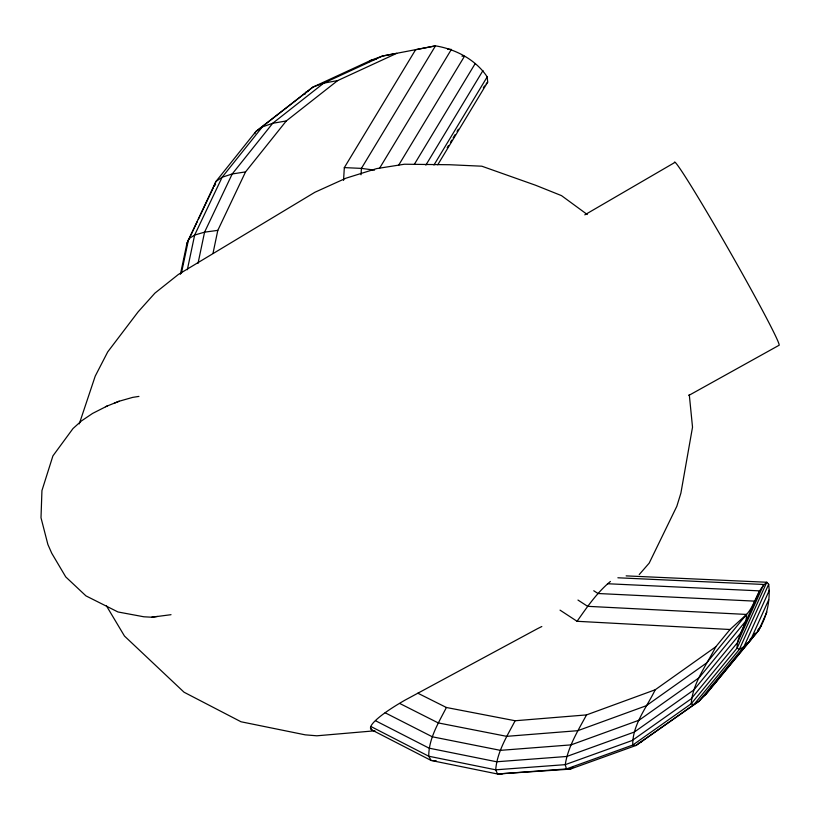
<?xml version="1.0" encoding="UTF-8"?>
<svg xmlns="http://www.w3.org/2000/svg" width="820" height="820" viewBox="0 0 820 820"><rect width="100%" height="100%" fill="white"/><g stroke="black" fill="none" stroke-linecap="round" stroke-linejoin="round"><path stroke-width="1.23" d="M577.967 600.055L587.632 606.328L746.548 614.436L730.005 629.504L715.768 646.795L655.221 689.764L586.525 714.907L515.134 720.749C506.996 736.237 497.084 751.96 495.7 769.816L497.545 773.998L566.456 768.934L632.753 745.062L691.219 703.765L737.129 648.056C736.534 635.9 746.846 626.367 746.548 614.436C755.281 605.006 756.747 590.287 766.782 582.251L768.678 584.281C770.574 600.199 766.946 616.599 758.684 630.334L705.846 694.376L698.865 701.366L635.951 745.482L570.269 769.129L497.545 773.998L431.176 760.489L371.972 730.025L370.794 728.232M361.026 174.783L361.405 168.387L435.492 45.858C455.5 49.077 475.836 59.686 487.193 76.885L487.685 82.123L437.736 164.82M343.549 180.379L344.328 167.608L415.627 49.712L435.492 45.858L382.428 56.047L371.152 60.208L312.953 87.074L255.789 131.6L215.926 181.497L186.97 243.212L180.41 274.3M213.026 253.236L217.802 230.379L245.549 171.892L286.272 120.96L337.635 80.596L396.726 53.341L382.428 56.047L323.736 83.138L312.953 87.074L255.789 131.6L254.876 133.732M181.404 273.244L188.672 238.835L194.647 235.053L204.57 232.152L217.802 230.379M187.339 269.739L194.647 235.053L222.117 177.253L262.318 126.926L272.701 123.287L286.272 120.96M198.03 263.333L204.57 232.152L232.214 173.963L272.701 123.287L323.736 83.138L337.635 80.596M79.263 423.889L95.222 376.134L107.727 351.893L138.108 311.877L154.918 293.13L178.36 274.474L314.911 192.259L346.019 178.176L376.667 168.602L404.404 164.225L449.831 164.738L481.822 166.204L535.614 185.258L561.505 195.631L587.294 214.532M766.905 612.089L758.684 630.334L705.846 694.376L702.74 696.569M768.678 584.281L739.322 649.44L693.864 704.605L635.951 745.482L632.753 745.062C632.302 724.87 646.806 707.322 655.221 689.764M769.324 590.287L743.904 646.713L698.865 701.366L693.864 704.605L691.219 703.765C692.644 682.886 706.614 665.02 715.768 646.795M768.709 599.789L750.515 640.184L743.904 646.713L739.322 649.44L737.129 648.056L766.782 582.251L626.142 575.876M186.97 243.212L197.241 221.615M198.317 219.34L213.446 187.513M304.876 94.372L305.973 92.096L308.279 91.03M515.134 720.749L446.398 707.496C438.567 722.758 428.716 738.523 428.737 756.224L431.176 760.489M586.525 714.907C577.997 730.722 568.045 746.6 565.246 764.65L566.456 768.934L570.269 769.129L573.313 767.223M379.455 168.428L451.389 49.415L447.566 49.169M398.571 165.333L464.468 56.293L461.947 56.129M414.366 164.287L475.241 63.509M425.846 165.127L482.98 70.54M433.954 165.025L487.193 76.885M447.177 147.743L448.489 145.56M450.467 142.29L451.779 140.117M453.101 137.934L455.069 134.664M457.047 131.395L458.359 129.212M483.318 87.904L484.507 85.926M560.039 610.141L577.065 621.293C587.018 607.169 596.991 592.542 610.418 581.462M720.811 675.383L714.312 684.177L711.227 686.361M215.568 184.397L213.989 186.376L215.926 181.497L222.117 177.253L232.214 173.963L245.549 171.892M746.548 614.436L706.584 662.97L646.242 705.743L577.803 730.681L506.688 736.339L438.228 722.912L399.801 703.498M746.21 620.514L699.111 677.709L639.108 720.185L571.068 744.878L500.384 750.351L432.335 736.801L385.154 712.785M745.585 644.909L747.204 642.941M749.634 640L751.253 638.032M753.682 635.08L755.312 633.112M757.741 630.16L760.98 626.224M486.096 84.019L487.685 82.123M639.231 574.564L649.184 563.125L676.828 506.278L680.887 493.127L692.521 427.169L689.271 394.553M643.956 739.455L641.476 741.885L639.108 742.735M368.334 62.187L371.152 60.208L376.144 59.245M584.803 214.85L674.501 162.657A105.544 3.669 60.3 0 1 727.268 247.056A105.544 3.669 60.3 0 1 779 345.312L688.81 395.435M107.338 405.941L92.588 413.423L81.498 420.896L73 428.542L52.91 455.91L41.943 490.585L41 517.758L47.878 544.459L51.742 553.244L65.743 576.911L85.936 595.874L117.957 611.966L143.849 616.784L151.669 617.214L171.021 614.692M105.472 406.699L119.197 401.216L132.737 397.372L138.928 396.408M114.328 403.153L119.197 401.216M151.669 617.214L157.399 616.445M374.945 730.794L316.858 735.796L305.214 734.843L241.018 721.774L184.049 692.223L124.486 636.064L106.446 605.847M344.328 167.608L361.405 168.387L374.555 170.129M617.88 577.782L763.717 584.465L737.549 642.531L691.198 698.794L632.169 740.511L565.246 764.65L495.7 769.816L428.737 756.224L371.276 726.704M607.476 583.737L759.689 590.871L740.624 633.163L693.874 689.928L634.321 732.045L566.794 756.47L496.643 761.77L429.106 748.168L375.714 720.831M754.943 601.142L598.026 593.506L593.741 590.749M577.065 621.293L730.005 629.504M432.427 760.55L436.178 760.755M499.493 773.639L501.973 774.141M417.862 693.207L446.398 707.496M541.815 626.521A69.044 11.91 -26.7 0 0 537.356 628.755L404.844 700.229A68.285 11.603 -26 0 0 371.972 730.025"/></g></svg>
